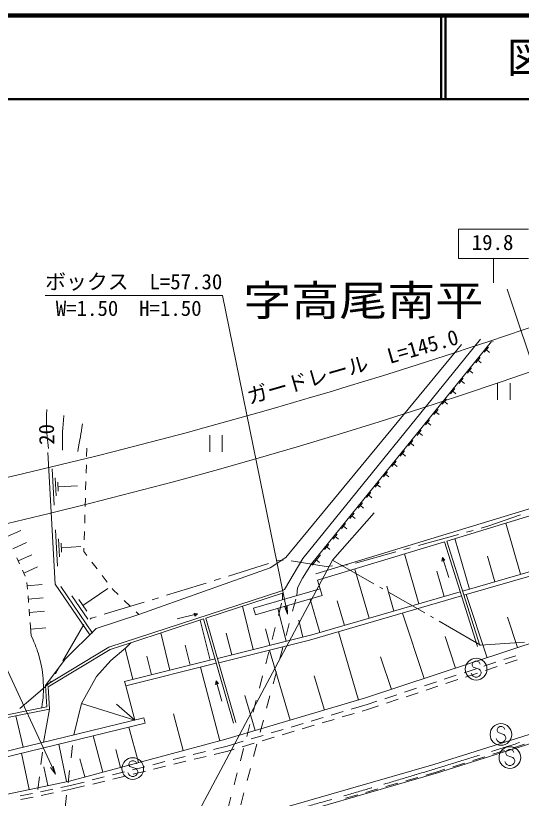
# Model space of a CAD drawing. Units: millimetres, scale not verified. Extents: x 40000 to 680000, y 20000 to 380000.
# Drawn here: x 457754 to 518338, y 286228 to 380000 of the extents above; entities that cross this region are included whole.
import ezdxf
from ezdxf.enums import TextEntityAlignment as Align

# ---------------------------------------------------------------- set-up
doc = ezdxf.new("R2010")
doc.units = ezdxf.units.MM
doc.header["$LTSCALE"] = 1000
doc.linetypes.add('CHAIN', pattern=[18.5, 12, -1.5, 3.5, -1.5])
for name, color, linetype, lineweight in [('M-BGD', 7, 'Continuous', 13), ('M-BMK', 2, 'CHAIN', 13), ('M-BMK-ROW', 30, 'Continuous', 13), ('M-STR-HTXT', 7, 'Continuous', 13), ('M-STR-STR1', 1, 'Continuous', 13), ('M-STR-STRC', 7, 'Continuous', 13), ('M-TTL', 2, 'Continuous', 140), ('M-TTL-LINE', 7, 'Continuous', 50)]:
    doc.layers.add(name, color=color, linetype=linetype, lineweight=lineweight)
doc.layers.add('M-BMK-HTXT', color=7, linetype='Continuous')
doc.layers.add('M-TTL-TXT', color=7, linetype='Continuous')
doc.styles.add('ＭＳ ゴシック', font='')
doc.styles.get('ＭＳ ゴシック').set_extended_font_data('MS Gothic')

# ---------------------------------------------------------------- blocks, each defined once
blk = doc.blocks.new('open_arrow')
at = {"color": 0, "linetype": 'Continuous', "lineweight": -2}
blk.add_lwpolyline([(7.5, 1.25), (0, 0), (7.5, -1.25)], dxfattribs=at)

msp = doc.modelspace()

# ---------------------------------------------------------------- linework, layer by layer
at = {"layer": 'M-BGD'}
for p, q in [((492155, 314954), (513437, 341259)), ((514900, 340910), (514949, 340969)), ((513894, 339666), (514397, 340288)), ((514146, 339977), (514534, 339662)), ((512888, 338422), (513391, 339044)), ((513139, 338733), (513528, 338419)), ((511881, 337178), (512385, 337800)), ((512133, 337489), (512522, 337175)), ((510875, 335934), (511378, 336556)), ((511127, 336245), (511515, 335931)), ((515492, 335955), (515492, 333955)), ((516992, 335955), (516992, 333955)), ((509869, 334690), (510372, 335312)), ((510120, 335001), (510509, 334687)), ((508862, 333447), (509365, 334069)), ((509114, 333758), (509503, 333443)), ((507856, 332203), (508359, 332825)), ((508107, 332514), (508496, 332199)), ((506849, 330959), (507353, 331581)), ((507101, 331270), (507490, 330955)), ((505843, 329715), (506346, 330337)), ((481011, 329747), (481011, 327747)), ((482511, 329747), (482511, 327747)), ((506095, 330026), (506483, 329711)), ((504837, 328471), (505340, 329093)), ((505088, 328782), (505477, 328468)), ((466288, 328198), (466259, 327198)), ((503830, 327227), (504334, 327849)), ((504082, 327538), (504471, 327224)), ((502824, 325983), (503327, 326605)), ((462375, 321356), (462137, 325688)), ((466229, 326199), (466200, 325199)), ((503076, 326294), (503464, 325980)), ((462604, 322455), (462485, 324621)), ((501818, 324739), (502321, 325361)), ((502069, 325050), (502458, 324736)), ((462863, 323012), (462804, 324095)), ((462834, 323554), (465144, 323681)), ((466171, 324199), (466142, 323200)), ((500811, 323496), (501314, 324118)), ((501063, 323807), (501452, 323492)), ((499805, 322252), (500308, 322874)), ((466113, 322200), (466084, 321201)), ((500056, 322563), (500445, 322248)), ((498798, 321008), (499302, 321630)), ((499050, 321319), (499439, 321004)), ((466055, 320201), (466026, 319202)), ((497792, 319764), (498295, 320386)), ((498044, 320075), (498432, 319760)), ((496786, 318520), (497289, 319142)), ((497037, 318831), (497426, 318517)), ((518243, 313068), (516466, 319200)), ((456753, 317595), (458394, 318333)), ((462776, 314057), (462538, 318388)), ((465996, 318202), (465967, 317202)), ((495779, 317276), (496283, 317898)), ((463005, 315156), (462886, 317321)), ((493936, 312348), (509125, 316968)), ((496031, 317587), (496420, 317273)), ((513072, 304437), (509125, 316968)), ((513359, 304527), (509413, 317055)), ((512111, 311291), (510357, 317342)), ((457410, 316136), (459051, 316874)), ((463264, 315713), (463205, 316796)), ((463235, 316254), (465545, 316381)), ((465938, 316203), (465927, 315801)), ((494773, 316032), (495276, 316654)), ((495025, 316343), (495413, 316029)), ((458066, 314677), (459708, 315415)), ((465927, 315801), (466289, 315325)), ((493263, 314167), (494270, 315410)), ((506059, 309537), (504328, 315509)), ((515177, 312179), (514288, 315245)), ((458230, 314312), (457902, 315041)), ((466895, 314530), (467502, 313735)), ((493767, 314789), (494155, 314474)), ((495718, 314755), (500682, 311912)), ((508826, 314650), (508887, 315065)), ((509182, 314767), (508826, 314650)), ((509670, 312691), (508887, 315065)), ((508887, 315065), (509182, 314767)), ((458887, 312853), (458559, 313582)), ((458723, 313218), (460364, 313956)), ((500087, 307806), (498379, 313699)), ((509085, 310414), (508208, 313439)), ((468108, 312940), (468715, 312145)), ((494250, 311330), (493936, 312348)), ((459175, 311299), (459111, 312096)), ((459143, 311698), (460937, 311842)), ((466979, 306028), (463162, 311625)), ((465817, 309335), (468802, 311371)), ((469321, 311349), (469442, 311191)), ((501377, 311514), (501724, 311316)), ((503073, 308671), (502208, 311657)), ((459303, 309704), (459239, 310502)), ((466398, 307682), (464490, 310480)), ((469442, 311191), (470021, 310638)), ((480551, 307814), (489721, 310813)), ((489732, 310021), (489721, 310813)), ((502418, 310918), (506757, 308434)), ((514246, 303075), (511746, 310637)), ((459271, 310103), (461065, 310247)), ((466294, 308636), (465340, 310035)), ((470744, 309947), (471467, 309256)), ((494193, 306097), (493032, 310104)), ((497140, 306951), (496286, 309898)), ((459430, 308109), (459367, 308907)), ((459399, 308508), (461193, 308652)), ((472190, 308565), (472504, 308266)), ((486222, 304071), (484931, 309246)), ((490156, 305052), (489174, 308986)), ((477110, 307721), (479538, 308316)), ((479129, 308409), (479538, 308316)), ((479219, 308045), (479129, 308409)), ((479538, 308316), (479219, 308045)), ((481047, 302781), (479849, 307584)), ((483854, 295239), (480266, 307721)), ((484143, 295322), (480551, 307814)), ((492179, 305557), (491675, 307581)), ((506684, 300575), (504091, 308418)), ((507451, 308036), (507798, 307837)), ((517891, 304281), (516686, 307926)), ((459622, 305717), (459494, 307312)), ((459558, 306514), (461353, 306658)), ((508493, 307440), (513457, 304597)), ((476243, 301583), (475131, 306042)), ((483634, 303426), (482989, 306013)), ((488189, 304562), (487698, 306529)), ((498833, 298008), (496413, 306193)), ((510465, 301825), (509215, 305606)), ((513457, 304597), (518734, 304927)), ((471784, 300470), (470861, 304170)), ((478645, 302182), (478046, 304583)), ((490648, 295588), (488162, 303995)), ((470798, 300225), (481643, 302929)), ((474014, 301027), (473457, 303256)), ((502763, 299279), (501466, 303200)), ((517658, 303310), (516233, 302843)), ((470953, 299703), (481793, 302407)), ((515283, 302531), (513857, 302064)), ((515461, 302022), (514037, 301550)), ((517835, 302807), (516411, 302336)), ((482235, 293121), (479882, 301930)), ((512907, 301752), (511482, 301284)), ((513088, 301236), (511664, 300765)), ((470953, 299703), (470798, 300225)), ((481699, 299875), (481774, 300288)), ((482474, 297888), (481774, 300288)), ((481774, 300288), (482059, 299980)), ((494740, 296798), (493530, 300891)), ((508156, 300194), (506731, 299726)), ((510532, 300973), (509106, 300505)), ((510714, 300451), (509290, 299979)), ((472023, 295597), (470953, 299703)), ((482059, 299980), (481699, 299875)), ((505781, 299414), (504355, 298947)), ((508341, 299665), (506917, 299194)), ((486444, 294345), (485201, 298549)), ((503405, 298635), (501980, 298168)), ((505968, 298879), (504544, 298408)), ((472023, 295597), (465650, 297601)), ((472023, 295597), (469835, 297521)), ((499853, 297470), (497940, 296903)), ((501030, 297856), (499853, 297470)), ((501221, 297308), (500028, 296913)), ((503594, 298094), (502170, 297622)), ((461099, 292938), (461793, 296929)), ((477830, 291944), (476654, 296349)), ((496982, 296618), (495544, 296191)), ((498316, 296403), (496879, 295975)), ((500028, 296913), (499275, 296689)), ((458659, 292344), (457766, 296122)), ((494585, 295907), (493147, 295480)), ((495920, 295689), (494483, 295261)), ((472460, 290510), (471324, 294761)), ((489792, 294484), (488354, 294057)), ((492188, 295195), (490750, 294768)), ((493524, 294976), (492087, 294547)), ((468208, 289374), (467047, 293720)), ((487395, 293772), (485957, 293345)), ((488733, 293548), (487295, 293119)), ((491129, 294262), (489691, 293833)), ((463858, 288231), (462916, 292714)), ((484998, 293061), (483085, 292493)), ((486337, 292834), (484899, 292406)), ((517287, 292256), (518718, 292706)), ((470334, 289942), (469766, 292068)), ((480490, 291841), (479036, 291475)), ((483085, 292493), (481460, 292084)), ((483187, 291895), (481554, 291497)), ((483941, 292120), (483187, 291895)), ((514903, 291505), (516333, 291956)), ((459375, 287289), (458463, 291630)), ((466035, 288794), (465455, 290967)), ((478066, 291231), (476611, 290865)), ((480583, 291260), (479126, 290905)), ((512518, 290755), (513949, 291205)), ((461616, 287760), (461145, 290002)), ((473217, 290012), (471762, 289646)), ((475641, 290622), (474187, 290256)), ((475725, 290076), (474268, 289721)), ((478154, 290668), (476697, 290313)), ((510133, 290004), (511564, 290455)), ((470792, 289403), (469337, 289037)), ((470868, 288892), (469410, 288536)), ((473296, 289484), (471839, 289129)), ((506900, 289019), (508127, 289373)), ((508127, 289373), (509179, 289704)), ((465943, 288184), (464318, 287775)), ((468368, 288793), (466913, 288427)), ((468439, 288300), (466981, 287944)), ((502096, 287634), (503537, 288049)), ((504498, 288326), (505939, 288742)), ((462208, 287334), (460740, 287027)), ((464318, 287775), (463187, 287539)), ((464377, 287309), (463269, 287081)), ((466010, 287707), (464377, 287309)), ((499693, 286941), (501135, 287357)), ((459761, 286823), (458293, 286516)), ((459841, 286374), (458372, 286071)), ((462289, 286879), (460820, 286576)), ((497291, 286249), (498733, 286664))]:
    msp.add_line(p, q, dxfattribs=at)
for points in [[(511177, 340609), (490135, 315100), (488261, 313831), (472504, 308266), (467407, 306572), (463674, 302911), (461337, 299750)], [(491435, 310514), (491540, 311459), (492108, 312592), (493192, 314311), (514758, 340967)], [(493703, 313114), (524563, 322498), (526420, 319321), (543898, 326504), (543888, 326499), (551908, 329931)], [(466638, 305818), (462494, 311894), (461629, 327647)], [(509413, 317055), (524191, 321549), (526081, 318316), (538222, 323306)], [(433052, 241624), (443381, 244136), (452822, 252395), (462976, 263538), (476070, 264880), (478436, 282314), (495718, 314755), (500723, 320445)], [(511302, 311056), (526609, 315493), (539320, 320120)], [(560978, 319619), (557496, 318216), (533768, 309530), (499658, 298252), (482927, 293305), (464188, 288300), (429149, 280940)], [(511460, 310554), (526304, 314857), (539481, 319653)], [(489628, 311098), (489945, 311233), (492155, 314954)], [(426945, 280415), (427315, 281128), (447746, 294422), (461479, 297172), (461337, 299750), (468934, 304331), (489628, 311098)], [(481935, 303002), (493255, 305826), (511014, 310973)], [(482085, 302480), (492950, 305190), (511172, 310471)], [(443098, 273776), (466141, 278812), (485242, 283771), (507851, 290289), (522810, 294997), (547974, 303644), (561246, 308582), (564717, 309967)], [(443315, 272697), (466397, 277742), (485533, 282710), (508168, 289236), (523154, 293952), (548344, 302609), (561641, 307555), (565114, 308942)], [(443171, 291087), (447862, 294139), (461793, 296929), (461646, 299586), (469060, 304056), (471552, 304871), (480266, 307721)], [(464728, 293822), (465650, 297601), (467458, 300809), (469176, 302733), (470950, 304246), (471552, 304871)]]:
    msp.add_lwpolyline(points, dxfattribs=at)
for points in [[(486484, 308207), (494484, 310524), (494250, 311330), (486250, 309013)], [(453050, 290312), (473275, 295236), (473122, 295865), (452896, 290942)]]:
    msp.add_lwpolyline(points, close=True, dxfattribs=at)
for points in [[(461706, 328147), (461444, 330250), (461391, 330996), (461489, 332821)], [(463366, 327956), (463330, 329875), (463362, 330496), (463530, 332113)], [(465203, 327774), (465488, 329379), (465554, 329800), (465763, 331101)]]:
    msp.add_open_spline(points, degree=3, dxfattribs=at)
msp.add_open_spline([(460879, 297052), (461065, 298444), (461129, 298925), (461069, 300127), (461010, 301328), (460897, 302007), (460577, 303166), (460293, 304191), (460133, 304575), (459622, 305717)], degree=3, knots=[0, 0, 0, 0, 1, 1, 1, 2, 2, 2, 3, 3, 3, 3], dxfattribs=at)
at = {"layer": 'M-BMK'}
msp.add_arc((272175, 1065266), 810570, 283.84559, 291.17231, dxfattribs=at)
at = {"layer": 'M-BMK-ROW'}
for p, q in [((514334, 318828), (518243, 320213)), ((513512, 318599), (514334, 318828)), ((511778, 318116), (512549, 318330)), ((505999, 316505), (510815, 317847)), ((504265, 316022), (505035, 316236)), ((498485, 314411), (503301, 315753)), ((483267, 312860), (488036, 314360)), ((488990, 314661), (489068, 314685)), ((489068, 314685), (489784, 314748)), ((490775, 314693), (494940, 314016)), ((496716, 314133), (497514, 314185)), ((494940, 314016), (495718, 314067)), ((481550, 312319), (482313, 312559)), ((475816, 310552), (479773, 311760)), ((479773, 311760), (480596, 312019)), ((468356, 308274), (473138, 309734)), ((474095, 310026), (474860, 310260)), ((466666, 307687), (466817, 307804)), ((466817, 307804), (467400, 307982)), ((463414, 302709), (465919, 307037)), ((462512, 301152), (462913, 301844)), ((459564, 298108), (461898, 300090)), ((461898, 300090), (462011, 300286)), ((458269, 296989), (459564, 298108))]:
    msp.add_line(p, q, dxfattribs=at)
at = {"layer": 'M-STR-HTXT'}
for points in [[(490318, 308288), (482533, 346466), (461283, 346466)], [(462518, 289106), (437937, 342199), (416687, 342199)]]:
    msp.add_lwpolyline(points, dxfattribs=at)
for centre, radius, start, end in [((314133, 939876), 631517, 278.78292, 291.73143), ((312289, 933905), 631505, 262.30143, 292.08309)]:
    msp.add_arc(centre, radius, start, end, dxfattribs=at)
at = {"layer": 'M-STR-STR1'}
for p, q in [((489243, 308152), (489622, 309603)), ((490931, 308636), (491319, 310085)), ((488483, 305250), (488863, 306701)), ((490154, 305738), (490542, 307187)), ((489377, 302841), (489765, 304290)), ((487724, 302348), (488103, 303799)), ((488600, 299943), (488988, 301392)), ((486964, 299445), (487344, 300896)), ((487823, 297045), (488211, 298494)), ((486205, 296543), (486584, 297994)), ((487046, 294148), (487434, 295597)), ((485445, 293641), (485825, 295092)), ((486269, 291250), (486657, 292699)), ((460782, 290284), (460960, 291774)), ((464398, 291064), (464576, 292554)), ((484686, 290738), (485066, 292190)), ((485492, 288353), (485880, 289801)), ((464041, 288085), (464220, 289575)), ((483926, 287836), (484306, 289287)), ((460425, 287306), (460603, 288795)), ((463685, 285107), (463863, 286596)), ((483167, 284934), (483547, 286385)), ((484715, 285455), (485103, 286904))]:
    msp.add_line(p, q, dxfattribs=at)
at = {"layer": 'M-STR-STRC'}
for p, q in [((510813, 354406), (519213, 354406)), ((510813, 350906), (510813, 354406)), ((519213, 350906), (510813, 350906)), ((515013, 350906), (515013, 347975)), ((530062, 306855), (516641, 347245)), ((512569, 302532), (512451, 302295)), ((512451, 302295), (512451, 302177)), ((512451, 302177), (512569, 301941)), ((512805, 302650), (512569, 302532)), ((513042, 302650), (512805, 302650)), ((513278, 302532), (513042, 302650)), ((513396, 302295), (513278, 302532)), ((512451, 300995), (512332, 301232)), ((512569, 301941), (513278, 301704)), ((513278, 301704), (513396, 301586)), ((513396, 301586), (513514, 301350)), ((513514, 301232), (513396, 300995)), ((513514, 301350), (513514, 301232)), ((512569, 300877), (512451, 300995)), ((512805, 300759), (512569, 300877)), ((513042, 300759), (512805, 300759)), ((513278, 300877), (513042, 300759)), ((513396, 300995), (513278, 300877)), ((515542, 294706), (515424, 294470)), ((515424, 294470), (515424, 294352)), ((515778, 294824), (515542, 294706)), ((516015, 294824), (515778, 294824)), ((516251, 294706), (516015, 294824)), ((516369, 294470), (516251, 294706)), ((515424, 294352), (515542, 294115)), ((515542, 294115), (516251, 293879)), ((516251, 293879), (516369, 293761)), ((516369, 293761), (516488, 293524)), ((516488, 293524), (516488, 293406)), ((515424, 293170), (515306, 293406)), ((515542, 293052), (515424, 293170)), ((515778, 292934), (515542, 293052)), ((516015, 292934), (515778, 292934)), ((516251, 293052), (516015, 292934)), ((516369, 293170), (516251, 293052)), ((516488, 293406), (516369, 293170)), ((516607, 291945), (516489, 291709)), ((516489, 291709), (516489, 291591)), ((516844, 292063), (516607, 291945)), ((517080, 292063), (516844, 292063)), ((517316, 291945), (517080, 292063)), ((517434, 291709), (517316, 291945)), ((471668, 290735), (471432, 290617)), ((471904, 290735), (471668, 290735)), ((472141, 290617), (471904, 290735)), ((516489, 291591), (516607, 291354)), ((516607, 291354), (517316, 291118)), ((517316, 291118), (517434, 291000)), ((517434, 291000), (517553, 290763)), ((517553, 290763), (517553, 290645)), ((471432, 290617), (471314, 290380)), ((471314, 290380), (471314, 290262)), ((471314, 290262), (471432, 290026)), ((471432, 290026), (472141, 289790)), ((472259, 290380), (472141, 290617)), ((472141, 289790), (472259, 289671)), ((516489, 290409), (516371, 290645)), ((516607, 290291), (516489, 290409)), ((516844, 290172), (516607, 290291)), ((517080, 290172), (516844, 290172)), ((517316, 290291), (517080, 290172)), ((517434, 290409), (517316, 290291)), ((517553, 290645), (517434, 290409)), ((471314, 289080), (471195, 289317)), ((471432, 288962), (471314, 289080)), ((471668, 288844), (471432, 288962)), ((471904, 288844), (471668, 288844)), ((472141, 288962), (471904, 288844)), ((472259, 289080), (472141, 288962)), ((472259, 289671), (472377, 289435)), ((472377, 289317), (472259, 289080)), ((472377, 289435), (472377, 289317))]:
    msp.add_line(p, q, dxfattribs=at)
for centre in [(512923, 301704), (515897, 293879), (516962, 291118), (471786, 289790)]:
    msp.add_circle(centre, 1300, dxfattribs=at)
at = {"layer": 'M-TTL'}
msp.add_line((680000, 380000), (40000, 380000), dxfattribs=at)
at = {"layer": 'M-TTL-LINE'}
for p, q in [((508747, 380000), (508747, 370000)), ((509247, 380000), (509247, 370000)), ((40000, 370000), (680000, 370000))]:
    msp.add_line(p, q, dxfattribs=at)

# ---------------------------------------------------------------- block references
at = {"layer": 'M-STR-HTXT', "xscale": 133, "yscale": 133}
for p, rotation in [((490318, 308288), 101.5), ((462518, 289106), 114.8)]:
    msp.add_blockref('open_arrow', p, dxfattribs=dict(at, rotation=rotation))

# ---------------------------------------------------------------- texts
at = {"layer": 'M-BGD', "style": 'ＭＳ ゴシック'}
msp.add_text('20', height=1833, rotation=91.758, dxfattribs=at).set_placement((462952, 328629), align=Align.BOTTOM_LEFT)
at = {"layer": 'M-BMK-HTXT', "style": 'ＭＳ ゴシック', "width": 1.15}
msp.add_text('字高尾南平', height=3666, dxfattribs=at).set_placement((499405, 342934), align=Align.BOTTOM_CENTER)
at = {"layer": 'M-STR-HTXT', "style": 'ＭＳ ゴシック'}
msp.add_text('ボックス\u3000L=57.30', height=1833, dxfattribs=at).set_placement((461283, 346666), align=Align.BOTTOM_LEFT)
msp.add_text('W=1.50\u3000H=1.50', height=1833, dxfattribs=at).set_placement((471298, 343478), align=Align.BOTTOM_CENTER)
msp.add_text('ガードレール\u3000L=145.0', height=1833, rotation=16.056, dxfattribs=at).set_placement((498522, 336537), align=Align.BOTTOM_CENTER)
at = {"layer": 'M-STR-STRC', "style": 'ＭＳ ゴシック'}
msp.add_text('19.8', height=1833, dxfattribs=at).set_placement((512400, 351370), align=Align.BOTTOM_LEFT)
at = {"layer": 'M-TTL-TXT', "style": 'ＭＳ ゴシック'}
msp.add_text('図面番号', height=3666, dxfattribs=at).set_placement((526622, 375000), align=Align.MIDDLE_CENTER)

doc.saveas('drawing.dxf')
